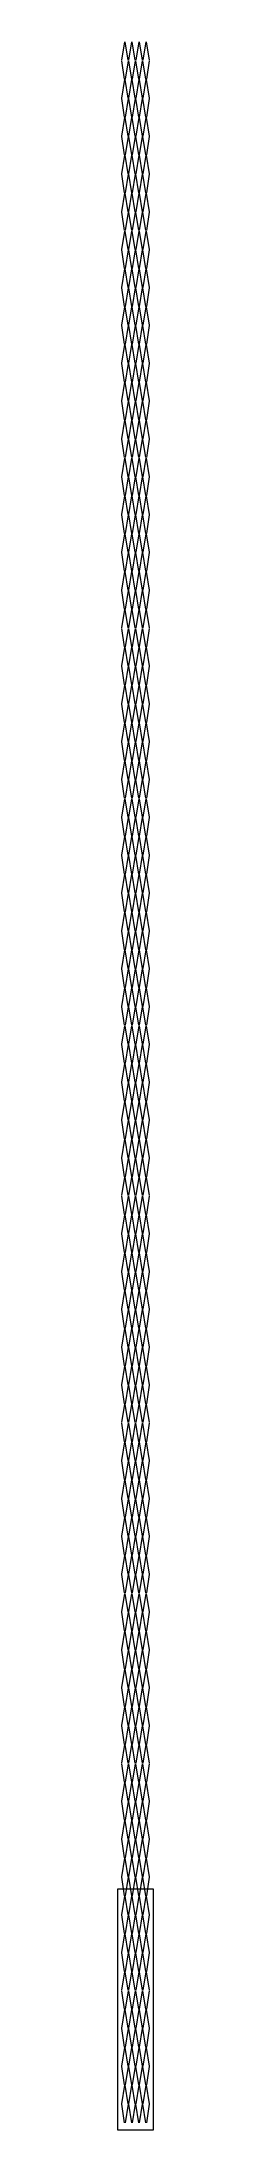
# Model space of a CAD drawing. Header units: metres. Extents: x 0 to 25, y 0 to 1472.
import ezdxf

# ---------------------------------------------------------------- set-up
doc = ezdxf.new("R2010")
doc.units = ezdxf.units.M
doc.layers.add('TOP', color=1, linetype='Continuous', lineweight=0)

msp = doc.modelspace()

# ---------------------------------------------------------------- linework, layer by layer
at = {"layer": 'TOP'}
for p, q in [((2.9, 1458.6), (5, 1471.7)), ((5, 1471.7), (7.1, 1458.6)), ((7.9, 1458.6), (10, 1471.7)), ((10, 1471.7), (12.1, 1458.6)), ((12.9, 1458.6), (15, 1471.7)), ((15, 1471.7), (17.1, 1458.6)), ((17.9, 1458.6), (20, 1471.7)), ((20, 1471.7), (22.1, 1458.6)), ((2.5, 1458.3), (4.6, 1445.2)), ((5.4, 1445.2), (7.5, 1458.3)), ((7.5, 1458.3), (9.6, 1445.2)), ((10.4, 1445.2), (12.5, 1458.3)), ((12.5, 1458.3), (14.6, 1445.2)), ((15.4, 1445.2), (17.5, 1458.3)), ((17.5, 1458.3), (19.6, 1445.2)), ((20.4, 1445.2), (22.5, 1458.3)), ((2.9, 1431.9), (5, 1445)), ((5, 1445), (7.1, 1431.9)), ((7.9, 1431.9), (10, 1445)), ((10, 1445), (12.1, 1431.9)), ((12.9, 1431.9), (15, 1445)), ((15, 1445), (17.1, 1431.9)), ((17.9, 1431.9), (20, 1445)), ((20, 1445), (22.1, 1431.9)), ((2.5, 1431.7), (4.6, 1418.6)), ((5.4, 1418.6), (7.5, 1431.7)), ((7.5, 1431.7), (9.6, 1418.6)), ((10.4, 1418.6), (12.5, 1431.7)), ((12.5, 1431.7), (14.6, 1418.6)), ((15.4, 1418.6), (17.5, 1431.7)), ((17.5, 1431.7), (19.6, 1418.6)), ((20.4, 1418.6), (22.5, 1431.7)), ((2.9, 1405.2), (5, 1418.3)), ((5, 1418.3), (7.1, 1405.2)), ((7.9, 1405.2), (10, 1418.3)), ((10, 1418.3), (12.1, 1405.2)), ((12.9, 1405.2), (15, 1418.3)), ((15, 1418.3), (17.1, 1405.2)), ((17.9, 1405.2), (20, 1418.3)), ((20, 1418.3), (22.1, 1405.2)), ((2.5, 1405), (4.6, 1391.9)), ((5.4, 1391.9), (7.5, 1405)), ((7.5, 1405), (9.6, 1391.9)), ((10.4, 1391.9), (12.5, 1405)), ((12.5, 1405), (14.6, 1391.9)), ((15.4, 1391.9), (17.5, 1405)), ((17.5, 1405), (19.6, 1391.9)), ((20.4, 1391.9), (22.5, 1405)), ((2.9, 1378.6), (5, 1391.7)), ((5, 1391.7), (7.1, 1378.6)), ((7.9, 1378.6), (10, 1391.7)), ((10, 1391.7), (12.1, 1378.6)), ((12.9, 1378.6), (15, 1391.7)), ((15, 1391.7), (17.1, 1378.6)), ((17.9, 1378.6), (20, 1391.7)), ((20, 1391.7), (22.1, 1378.6)), ((2.5, 1378.3), (4.6, 1365.2)), ((5.4, 1365.2), (7.5, 1378.3)), ((7.5, 1378.3), (9.6, 1365.2)), ((10.4, 1365.2), (12.5, 1378.3)), ((12.5, 1378.3), (14.6, 1365.2)), ((15.4, 1365.2), (17.5, 1378.3)), ((17.5, 1378.3), (19.6, 1365.2)), ((20.4, 1365.2), (22.5, 1378.3)), ((2.9, 1351.9), (5, 1365)), ((5, 1365), (7.1, 1351.9)), ((7.9, 1351.9), (10, 1365)), ((10, 1365), (12.1, 1351.9)), ((12.9, 1351.9), (15, 1365)), ((15, 1365), (17.1, 1351.9)), ((17.9, 1351.9), (20, 1365)), ((20, 1365), (22.1, 1351.9)), ((2.5, 1351.7), (4.6, 1338.6)), ((5.4, 1338.6), (7.5, 1351.7)), ((7.5, 1351.7), (9.6, 1338.6)), ((10.4, 1338.6), (12.5, 1351.7)), ((12.5, 1351.7), (14.6, 1338.6)), ((15.4, 1338.6), (17.5, 1351.7)), ((17.5, 1351.7), (19.6, 1338.6)), ((20.4, 1338.6), (22.5, 1351.7)), ((2.5, 1325), (4.6, 1311.9)), ((2.9, 1325.2), (5, 1338.3)), ((5, 1338.3), (7.1, 1325.2)), ((5.4, 1311.9), (7.5, 1325)), ((7.5, 1325), (9.6, 1311.9)), ((7.9, 1325.2), (10, 1338.3)), ((10, 1338.3), (12.1, 1325.2)), ((10.4, 1311.9), (12.5, 1325)), ((12.5, 1325), (14.6, 1311.9)), ((12.9, 1325.2), (15, 1338.3)), ((15, 1338.3), (17.1, 1325.2)), ((15.4, 1311.9), (17.5, 1325)), ((17.5, 1325), (19.6, 1311.9)), ((17.9, 1325.2), (20, 1338.3)), ((20, 1338.3), (22.1, 1325.2)), ((20.4, 1311.9), (22.5, 1325)), ((2.9, 1298.6), (5, 1311.7)), ((5, 1311.7), (7.1, 1298.6)), ((7.9, 1298.6), (10, 1311.7)), ((10, 1311.7), (12.1, 1298.6)), ((12.9, 1298.6), (15, 1311.7)), ((15, 1311.7), (17.1, 1298.6)), ((17.9, 1298.6), (20, 1311.7)), ((20, 1311.7), (22.1, 1298.6)), ((2.5, 1298.3), (4.6, 1285.2)), ((5.4, 1285.2), (7.5, 1298.3)), ((7.5, 1298.3), (9.6, 1285.2)), ((10.4, 1285.2), (12.5, 1298.3)), ((12.5, 1298.3), (14.6, 1285.2)), ((15.4, 1285.2), (17.5, 1298.3)), ((17.5, 1298.3), (19.6, 1285.2)), ((20.4, 1285.2), (22.5, 1298.3)), ((2.9, 1271.9), (5, 1285)), ((5, 1285), (7.1, 1271.9)), ((7.9, 1271.9), (10, 1285)), ((10, 1285), (12.1, 1271.9)), ((12.9, 1271.9), (15, 1285)), ((15, 1285), (17.1, 1271.9)), ((17.9, 1271.9), (20, 1285)), ((20, 1285), (22.1, 1271.9)), ((2.5, 1271.7), (4.6, 1258.6)), ((5.4, 1258.6), (7.5, 1271.7)), ((7.5, 1271.7), (9.6, 1258.6)), ((10.4, 1258.6), (12.5, 1271.7)), ((12.5, 1271.7), (14.6, 1258.6)), ((15.4, 1258.6), (17.5, 1271.7)), ((17.5, 1271.7), (19.6, 1258.6)), ((20.4, 1258.6), (22.5, 1271.7)), ((2.9, 1245.2), (5, 1258.3)), ((5, 1258.3), (7.1, 1245.2)), ((7.9, 1245.2), (10, 1258.3)), ((10, 1258.3), (12.1, 1245.2)), ((12.9, 1245.2), (15, 1258.3)), ((15, 1258.3), (17.1, 1245.2)), ((17.9, 1245.2), (20, 1258.3)), ((20, 1258.3), (22.1, 1245.2)), ((2.5, 1245), (4.6, 1231.9)), ((5.4, 1231.9), (7.5, 1245)), ((7.5, 1245), (9.6, 1231.9)), ((10.4, 1231.9), (12.5, 1245)), ((12.5, 1245), (14.6, 1231.9)), ((15.4, 1231.9), (17.5, 1245)), ((17.5, 1245), (19.6, 1231.9)), ((20.4, 1231.9), (22.5, 1245)), ((2.9, 1218.6), (5, 1231.7)), ((5, 1231.7), (7.1, 1218.6)), ((7.9, 1218.6), (10, 1231.7)), ((10, 1231.7), (12.1, 1218.6)), ((12.9, 1218.6), (15, 1231.7)), ((15, 1231.7), (17.1, 1218.6)), ((17.9, 1218.6), (20, 1231.7)), ((20, 1231.7), (22.1, 1218.6)), ((2.5, 1218.3), (4.6, 1205.2)), ((5.4, 1205.2), (7.5, 1218.3)), ((7.5, 1218.3), (9.6, 1205.2)), ((10.4, 1205.2), (12.5, 1218.3)), ((12.5, 1218.3), (14.6, 1205.2)), ((15.4, 1205.2), (17.5, 1218.3)), ((17.5, 1218.3), (19.6, 1205.2)), ((20.4, 1205.2), (22.5, 1218.3)), ((2.9, 1191.9), (5, 1205)), ((5, 1205), (7.1, 1191.9)), ((7.9, 1191.9), (10, 1205)), ((10, 1205), (12.1, 1191.9)), ((12.9, 1191.9), (15, 1205)), ((15, 1205), (17.1, 1191.9)), ((17.9, 1191.9), (20, 1205)), ((20, 1205), (22.1, 1191.9)), ((2.5, 1191.7), (4.6, 1178.6)), ((2.9, 1165.2), (5, 1178.3)), ((5, 1178.3), (7.1, 1165.2)), ((5.4, 1178.6), (7.5, 1191.7)), ((7.5, 1191.7), (9.6, 1178.6)), ((7.9, 1165.2), (10, 1178.3)), ((10, 1178.3), (12.1, 1165.2)), ((10.4, 1178.6), (12.5, 1191.7)), ((12.5, 1191.7), (14.6, 1178.6)), ((12.9, 1165.2), (15, 1178.3)), ((15, 1178.3), (17.1, 1165.2)), ((15.4, 1178.6), (17.5, 1191.7)), ((17.5, 1191.7), (19.6, 1178.6)), ((17.9, 1165.2), (20, 1178.3)), ((20, 1178.3), (22.1, 1165.2)), ((20.4, 1178.6), (22.5, 1191.7)), ((2.5, 1165), (4.6, 1151.9)), ((5.4, 1151.9), (7.5, 1165)), ((7.5, 1165), (9.6, 1151.9)), ((10.4, 1151.9), (12.5, 1165)), ((12.5, 1165), (14.6, 1151.9)), ((15.4, 1151.9), (17.5, 1165)), ((17.5, 1165), (19.6, 1151.9)), ((20.4, 1151.9), (22.5, 1165)), ((2.9, 1138.6), (5, 1151.7)), ((5, 1151.7), (7.1, 1138.6)), ((7.9, 1138.6), (10, 1151.7)), ((10, 1151.7), (12.1, 1138.6)), ((12.9, 1138.6), (15, 1151.7)), ((15, 1151.7), (17.1, 1138.6)), ((17.9, 1138.6), (20, 1151.7)), ((20, 1151.7), (22.1, 1138.6)), ((2.5, 1138.3), (4.6, 1125.2)), ((5.4, 1125.2), (7.5, 1138.3)), ((7.5, 1138.3), (9.6, 1125.2)), ((10.4, 1125.2), (12.5, 1138.3)), ((12.5, 1138.3), (14.6, 1125.2)), ((15.4, 1125.2), (17.5, 1138.3)), ((17.5, 1138.3), (19.6, 1125.2)), ((20.4, 1125.2), (22.5, 1138.3)), ((2.9, 1111.9), (5, 1125)), ((5, 1125), (7.1, 1111.9)), ((7.9, 1111.9), (10, 1125)), ((10, 1125), (12.1, 1111.9)), ((12.9, 1111.9), (15, 1125)), ((15, 1125), (17.1, 1111.9)), ((17.9, 1111.9), (20, 1125)), ((20, 1125), (22.1, 1111.9)), ((2.5, 1111.7), (4.6, 1098.6)), ((5.4, 1098.6), (7.5, 1111.7)), ((7.5, 1111.7), (9.6, 1098.6)), ((10.4, 1098.6), (12.5, 1111.7)), ((12.5, 1111.7), (14.6, 1098.6)), ((15.4, 1098.6), (17.5, 1111.7)), ((17.5, 1111.7), (19.6, 1098.6)), ((20.4, 1098.6), (22.5, 1111.7)), ((2.9, 1085.2), (5, 1098.3)), ((5, 1098.3), (7.1, 1085.2)), ((7.9, 1085.2), (10, 1098.3)), ((10, 1098.3), (12.1, 1085.2)), ((12.9, 1085.2), (15, 1098.3)), ((15, 1098.3), (17.1, 1085.2)), ((17.9, 1085.2), (20, 1098.3)), ((20, 1098.3), (22.1, 1085.2)), ((2.5, 1085), (4.6, 1071.9)), ((5.4, 1071.9), (7.5, 1085)), ((7.5, 1085), (9.6, 1071.9)), ((10.4, 1071.9), (12.5, 1085)), ((12.5, 1085), (14.6, 1071.9)), ((15.4, 1071.9), (17.5, 1085)), ((17.5, 1085), (19.6, 1071.9)), ((20.4, 1071.9), (22.5, 1085)), ((2.9, 1058.6), (5, 1071.7)), ((5, 1071.7), (7.1, 1058.6)), ((7.9, 1058.6), (10, 1071.7)), ((10, 1071.7), (12.1, 1058.6)), ((12.9, 1058.6), (15, 1071.7)), ((15, 1071.7), (17.1, 1058.6)), ((17.9, 1058.6), (20, 1071.7)), ((20, 1071.7), (22.1, 1058.6)), ((2.5, 1058.3), (4.6, 1045.2)), ((2.9, 1031.9), (5, 1045)), ((5, 1045), (7.1, 1031.9)), ((5.4, 1045.2), (7.5, 1058.3)), ((7.5, 1058.3), (9.6, 1045.2)), ((7.9, 1031.9), (10, 1045)), ((10, 1045), (12.1, 1031.9)), ((10.4, 1045.2), (12.5, 1058.3)), ((12.5, 1058.3), (14.6, 1045.2)), ((12.9, 1031.9), (15, 1045)), ((15, 1045), (17.1, 1031.9)), ((15.4, 1045.2), (17.5, 1058.3)), ((17.5, 1058.3), (19.6, 1045.2)), ((17.9, 1031.9), (20, 1045)), ((20, 1045), (22.1, 1031.9)), ((20.4, 1045.2), (22.5, 1058.3)), ((2.5, 1031.7), (4.6, 1018.6)), ((5.4, 1018.6), (7.5, 1031.7)), ((7.5, 1031.7), (9.6, 1018.6)), ((10.4, 1018.6), (12.5, 1031.7)), ((12.5, 1031.7), (14.6, 1018.6)), ((15.4, 1018.6), (17.5, 1031.7)), ((17.5, 1031.7), (19.6, 1018.6)), ((20.4, 1018.6), (22.5, 1031.7)), ((2.9, 1005.2), (5, 1018.3)), ((5, 1018.3), (7.1, 1005.2)), ((7.9, 1005.2), (10, 1018.3)), ((10, 1018.3), (12.1, 1005.2)), ((12.9, 1005.2), (15, 1018.3)), ((15, 1018.3), (17.1, 1005.2)), ((17.9, 1005.2), (20, 1018.3)), ((20, 1018.3), (22.1, 1005.2)), ((2.5, 1005), (4.6, 991.9)), ((5.4, 991.9), (7.5, 1005)), ((7.5, 1005), (9.6, 991.9)), ((10.4, 991.9), (12.5, 1005)), ((12.5, 1005), (14.6, 991.9)), ((15.4, 991.9), (17.5, 1005)), ((17.5, 1005), (19.6, 991.9)), ((20.4, 991.9), (22.5, 1005)), ((2.9, 978.6), (5, 991.7)), ((5, 991.7), (7.1, 978.6)), ((7.9, 978.6), (10, 991.7)), ((10, 991.7), (12.1, 978.6)), ((12.9, 978.6), (15, 991.7)), ((15, 991.7), (17.1, 978.6)), ((17.9, 978.6), (20, 991.7)), ((20, 991.7), (22.1, 978.6)), ((2.5, 978.3), (4.6, 965.2)), ((5.4, 965.2), (7.5, 978.3)), ((7.5, 978.3), (9.6, 965.2)), ((10.4, 965.2), (12.5, 978.3)), ((12.5, 978.3), (14.6, 965.2)), ((15.4, 965.2), (17.5, 978.3)), ((17.5, 978.3), (19.6, 965.2)), ((20.4, 965.2), (22.5, 978.3)), ((2.9, 951.9), (5, 965)), ((5, 965), (7.1, 951.9)), ((7.9, 951.9), (10, 965)), ((10, 965), (12.1, 951.9)), ((12.9, 951.9), (15, 965)), ((15, 965), (17.1, 951.9)), ((17.9, 951.9), (20, 965)), ((20, 965), (22.1, 951.9)), ((2.5, 951.7), (4.6, 938.6)), ((5.4, 938.6), (7.5, 951.7)), ((7.5, 951.7), (9.6, 938.6)), ((10.4, 938.6), (12.5, 951.7)), ((12.5, 951.7), (14.6, 938.6)), ((15.4, 938.6), (17.5, 951.7)), ((17.5, 951.7), (19.6, 938.6)), ((20.4, 938.6), (22.5, 951.7)), ((2.9, 925.2), (5, 938.3)), ((5, 938.3), (7.1, 925.2)), ((7.9, 925.2), (10, 938.3)), ((10, 938.3), (12.1, 925.2)), ((12.9, 925.2), (15, 938.3)), ((15, 938.3), (17.1, 925.2)), ((17.9, 925.2), (20, 938.3)), ((20, 938.3), (22.1, 925.2)), ((2.5, 925), (4.6, 911.9)), ((5.4, 911.9), (7.5, 925)), ((7.5, 925), (9.6, 911.9)), ((10.4, 911.9), (12.5, 925)), ((12.5, 925), (14.6, 911.9)), ((15.4, 911.9), (17.5, 925)), ((17.5, 925), (19.6, 911.9)), ((20.4, 911.9), (22.5, 925)), ((2.5, 898.3), (4.6, 885.2)), ((2.9, 898.6), (5, 911.7)), ((5, 911.7), (7.1, 898.6)), ((5.4, 885.2), (7.5, 898.3)), ((7.5, 898.3), (9.6, 885.2)), ((7.9, 898.6), (10, 911.7)), ((10, 911.7), (12.1, 898.6)), ((10.4, 885.2), (12.5, 898.3)), ((12.5, 898.3), (14.6, 885.2)), ((12.9, 898.6), (15, 911.7)), ((15, 911.7), (17.1, 898.6)), ((15.4, 885.2), (17.5, 898.3)), ((17.5, 898.3), (19.6, 885.2)), ((17.9, 898.6), (20, 911.7)), ((20, 911.7), (22.1, 898.6)), ((20.4, 885.2), (22.5, 898.3)), ((2.9, 871.9), (5, 885)), ((5, 885), (7.1, 871.9)), ((7.9, 871.9), (10, 885)), ((10, 885), (12.1, 871.9)), ((12.9, 871.9), (15, 885)), ((15, 885), (17.1, 871.9)), ((17.9, 871.9), (20, 885)), ((20, 885), (22.1, 871.9)), ((2.5, 871.7), (4.6, 858.6)), ((5.4, 858.6), (7.5, 871.7)), ((7.5, 871.7), (9.6, 858.6)), ((10.4, 858.6), (12.5, 871.7)), ((12.5, 871.7), (14.6, 858.6)), ((15.4, 858.6), (17.5, 871.7)), ((17.5, 871.7), (19.6, 858.6)), ((20.4, 858.6), (22.5, 871.7)), ((2.9, 845.2), (5, 858.3)), ((5, 858.3), (7.1, 845.2)), ((7.9, 845.2), (10, 858.3)), ((10, 858.3), (12.1, 845.2)), ((12.9, 845.2), (15, 858.3)), ((15, 858.3), (17.1, 845.2)), ((17.9, 845.2), (20, 858.3)), ((20, 858.3), (22.1, 845.2)), ((2.5, 845), (4.6, 831.9)), ((5.4, 831.9), (7.5, 845)), ((7.5, 845), (9.6, 831.9)), ((10.4, 831.9), (12.5, 845)), ((12.5, 845), (14.6, 831.9)), ((15.4, 831.9), (17.5, 845)), ((17.5, 845), (19.6, 831.9)), ((20.4, 831.9), (22.5, 845)), ((2.9, 818.6), (5, 831.7)), ((5, 831.7), (7.1, 818.6)), ((7.9, 818.6), (10, 831.7)), ((10, 831.7), (12.1, 818.6)), ((12.9, 818.6), (15, 831.7)), ((15, 831.7), (17.1, 818.6)), ((17.9, 818.6), (20, 831.7)), ((20, 831.7), (22.1, 818.6)), ((2.5, 818.3), (4.6, 805.2)), ((5.4, 805.2), (7.5, 818.3)), ((7.5, 818.3), (9.6, 805.2)), ((10.4, 805.2), (12.5, 818.3)), ((12.5, 818.3), (14.6, 805.2)), ((15.4, 805.2), (17.5, 818.3)), ((17.5, 818.3), (19.6, 805.2)), ((20.4, 805.2), (22.5, 818.3)), ((2.9, 791.9), (5, 805)), ((5, 805), (7.1, 791.9)), ((7.9, 791.9), (10, 805)), ((10, 805), (12.1, 791.9)), ((12.9, 791.9), (15, 805)), ((15, 805), (17.1, 791.9)), ((17.9, 791.9), (20, 805)), ((20, 805), (22.1, 791.9)), ((2.5, 791.7), (4.6, 778.6)), ((5.4, 778.6), (7.5, 791.7)), ((7.5, 791.7), (9.6, 778.6)), ((10.4, 778.6), (12.5, 791.7)), ((12.5, 791.7), (14.6, 778.6)), ((15.4, 778.6), (17.5, 791.7)), ((17.5, 791.7), (19.6, 778.6)), ((20.4, 778.6), (22.5, 791.7)), ((2.9, 765.2), (5, 778.3)), ((5, 778.3), (7.1, 765.2)), ((7.9, 765.2), (10, 778.3)), ((10, 778.3), (12.1, 765.2)), ((12.9, 765.2), (15, 778.3)), ((15, 778.3), (17.1, 765.2)), ((17.9, 765.2), (20, 778.3)), ((20, 778.3), (22.1, 765.2)), ((2.5, 765), (4.6, 751.9)), ((2.9, 738.6), (5, 751.7)), ((5, 751.7), (7.1, 738.6)), ((5.4, 751.9), (7.5, 765)), ((7.5, 765), (9.6, 751.9)), ((7.9, 738.6), (10, 751.7)), ((10, 751.7), (12.1, 738.6)), ((10.4, 751.9), (12.5, 765)), ((12.5, 765), (14.6, 751.9)), ((12.9, 738.6), (15, 751.7)), ((15, 751.7), (17.1, 738.6)), ((15.4, 751.9), (17.5, 765)), ((17.5, 765), (19.6, 751.9)), ((17.9, 738.6), (20, 751.7)), ((20, 751.7), (22.1, 738.6)), ((20.4, 751.9), (22.5, 765)), ((2.5, 738.3), (4.6, 725.2)), ((5.4, 725.2), (7.5, 738.3)), ((7.5, 738.3), (9.6, 725.2)), ((10.4, 725.2), (12.5, 738.3)), ((12.5, 738.3), (14.6, 725.2)), ((15.4, 725.2), (17.5, 738.3)), ((17.5, 738.3), (19.6, 725.2)), ((20.4, 725.2), (22.5, 738.3)), ((2.9, 711.9), (5, 725)), ((5, 725), (7.1, 711.9)), ((7.9, 711.9), (10, 725)), ((10, 725), (12.1, 711.9)), ((12.9, 711.9), (15, 725)), ((15, 725), (17.1, 711.9)), ((17.9, 711.9), (20, 725)), ((20, 725), (22.1, 711.9)), ((2.5, 711.7), (4.6, 698.6)), ((5.4, 698.6), (7.5, 711.7)), ((7.5, 711.7), (9.6, 698.6)), ((10.4, 698.6), (12.5, 711.7)), ((12.5, 711.7), (14.6, 698.6)), ((15.4, 698.6), (17.5, 711.7)), ((17.5, 711.7), (19.6, 698.6)), ((20.4, 698.6), (22.5, 711.7)), ((2.9, 685.2), (5, 698.3)), ((5, 698.3), (7.1, 685.2)), ((7.9, 685.2), (10, 698.3)), ((10, 698.3), (12.1, 685.2)), ((12.9, 685.2), (15, 698.3)), ((15, 698.3), (17.1, 685.2)), ((17.9, 685.2), (20, 698.3)), ((20, 698.3), (22.1, 685.2)), ((2.5, 685), (4.6, 671.9)), ((5.4, 671.9), (7.5, 685)), ((7.5, 685), (9.6, 671.9)), ((10.4, 671.9), (12.5, 685)), ((12.5, 685), (14.6, 671.9)), ((15.4, 671.9), (17.5, 685)), ((17.5, 685), (19.6, 671.9)), ((20.4, 671.9), (22.5, 685)), ((2.9, 658.6), (5, 671.7)), ((5, 671.7), (7.1, 658.6)), ((7.9, 658.6), (10, 671.7)), ((10, 671.7), (12.1, 658.6)), ((12.9, 658.6), (15, 671.7)), ((15, 671.7), (17.1, 658.6)), ((17.9, 658.6), (20, 671.7)), ((20, 671.7), (22.1, 658.6)), ((2.5, 658.3), (4.6, 645.2)), ((5.4, 645.2), (7.5, 658.3)), ((7.5, 658.3), (9.6, 645.2)), ((10.4, 645.2), (12.5, 658.3)), ((12.5, 658.3), (14.6, 645.2)), ((15.4, 645.2), (17.5, 658.3)), ((17.5, 658.3), (19.6, 645.2)), ((20.4, 645.2), (22.5, 658.3)), ((2.9, 631.9), (5, 645)), ((5, 645), (7.1, 631.9)), ((7.9, 631.9), (10, 645)), ((10, 645), (12.1, 631.9)), ((12.9, 631.9), (15, 645)), ((15, 645), (17.1, 631.9)), ((17.9, 631.9), (20, 645)), ((20, 645), (22.1, 631.9)), ((2.5, 631.7), (4.6, 618.6)), ((2.9, 605.2), (5, 618.3)), ((5, 618.3), (7.1, 605.2)), ((5.4, 618.6), (7.5, 631.7)), ((7.5, 631.7), (9.6, 618.6)), ((7.9, 605.2), (10, 618.3)), ((10, 618.3), (12.1, 605.2)), ((10.4, 618.6), (12.5, 631.7)), ((12.5, 631.7), (14.6, 618.6)), ((12.9, 605.2), (15, 618.3)), ((15, 618.3), (17.1, 605.2)), ((15.4, 618.6), (17.5, 631.7)), ((17.5, 631.7), (19.6, 618.6)), ((17.9, 605.2), (20, 618.3)), ((20, 618.3), (22.1, 605.2)), ((20.4, 618.6), (22.5, 631.7)), ((2.5, 605), (4.6, 591.9)), ((5.4, 591.9), (7.5, 605)), ((7.5, 605), (9.6, 591.9)), ((10.4, 591.9), (12.5, 605)), ((12.5, 605), (14.6, 591.9)), ((15.4, 591.9), (17.5, 605)), ((17.5, 605), (19.6, 591.9)), ((20.4, 591.9), (22.5, 605)), ((2.9, 578.6), (5, 591.7)), ((5, 591.7), (7.1, 578.6)), ((7.9, 578.6), (10, 591.7)), ((10, 591.7), (12.1, 578.6)), ((12.9, 578.6), (15, 591.7)), ((15, 591.7), (17.1, 578.6)), ((17.9, 578.6), (20, 591.7)), ((20, 591.7), (22.1, 578.6)), ((2.5, 578.3), (4.6, 565.2)), ((5.4, 565.2), (7.5, 578.3)), ((7.5, 578.3), (9.6, 565.2)), ((10.4, 565.2), (12.5, 578.3)), ((12.5, 578.3), (14.6, 565.2)), ((15.4, 565.2), (17.5, 578.3)), ((17.5, 578.3), (19.6, 565.2)), ((20.4, 565.2), (22.5, 578.3)), ((2.9, 551.9), (5, 565)), ((5, 565), (7.1, 551.9)), ((7.9, 551.9), (10, 565)), ((10, 565), (12.1, 551.9)), ((12.9, 551.9), (15, 565)), ((15, 565), (17.1, 551.9)), ((17.9, 551.9), (20, 565)), ((20, 565), (22.1, 551.9)), ((2.5, 551.7), (4.6, 538.6)), ((5.4, 538.6), (7.5, 551.7)), ((7.5, 551.7), (9.6, 538.6)), ((10.4, 538.6), (12.5, 551.7)), ((12.5, 551.7), (14.6, 538.6)), ((15.4, 538.6), (17.5, 551.7)), ((17.5, 551.7), (19.6, 538.6)), ((20.4, 538.6), (22.5, 551.7)), ((2.9, 525.2), (5, 538.3)), ((5, 538.3), (7.1, 525.2)), ((7.9, 525.2), (10, 538.3)), ((10, 538.3), (12.1, 525.2)), ((12.9, 525.2), (15, 538.3)), ((15, 538.3), (17.1, 525.2)), ((17.9, 525.2), (20, 538.3)), ((20, 538.3), (22.1, 525.2)), ((2.5, 525), (4.6, 511.9)), ((5.4, 511.9), (7.5, 525)), ((7.5, 525), (9.6, 511.9)), ((10.4, 511.9), (12.5, 525)), ((12.5, 525), (14.6, 511.9)), ((15.4, 511.9), (17.5, 525)), ((17.5, 525), (19.6, 511.9)), ((20.4, 511.9), (22.5, 525)), ((2.9, 498.6), (5, 511.7)), ((5, 511.7), (7.1, 498.6)), ((7.9, 498.6), (10, 511.7)), ((10, 511.7), (12.1, 498.6)), ((12.9, 498.6), (15, 511.7)), ((15, 511.7), (17.1, 498.6)), ((17.9, 498.6), (20, 511.7)), ((20, 511.7), (22.1, 498.6)), ((2.5, 498.3), (4.6, 485.2)), ((5.4, 485.2), (7.5, 498.3)), ((7.5, 498.3), (9.6, 485.2)), ((10.4, 485.2), (12.5, 498.3)), ((12.5, 498.3), (14.6, 485.2)), ((15.4, 485.2), (17.5, 498.3)), ((17.5, 498.3), (19.6, 485.2)), ((20.4, 485.2), (22.5, 498.3)), ((2.5, 471.7), (4.6, 458.6)), ((2.9, 471.9), (5, 485)), ((5, 485), (7.1, 471.9)), ((5.4, 458.6), (7.5, 471.7)), ((7.5, 471.7), (9.6, 458.6)), ((7.9, 471.9), (10, 485)), ((10, 485), (12.1, 471.9)), ((10.4, 458.6), (12.5, 471.7)), ((12.5, 471.7), (14.6, 458.6)), ((12.9, 471.9), (15, 485)), ((15, 485), (17.1, 471.9)), ((15.4, 458.6), (17.5, 471.7)), ((17.5, 471.7), (19.6, 458.6)), ((17.9, 471.9), (20, 485)), ((20, 485), (22.1, 471.9)), ((20.4, 458.6), (22.5, 471.7)), ((2.9, 445.2), (5, 458.3)), ((5, 458.3), (7.1, 445.2)), ((7.9, 445.2), (10, 458.3)), ((10, 458.3), (12.1, 445.2)), ((12.9, 445.2), (15, 458.3)), ((15, 458.3), (17.1, 445.2)), ((17.9, 445.2), (20, 458.3)), ((20, 458.3), (22.1, 445.2)), ((2.5, 445), (4.6, 431.9)), ((5.4, 431.9), (7.5, 445)), ((7.5, 445), (9.6, 431.9)), ((10.4, 431.9), (12.5, 445)), ((12.5, 445), (14.6, 431.9)), ((15.4, 431.9), (17.5, 445)), ((17.5, 445), (19.6, 431.9)), ((20.4, 431.9), (22.5, 445)), ((2.9, 418.6), (5, 431.7)), ((5, 431.7), (7.1, 418.6)), ((7.9, 418.6), (10, 431.7)), ((10, 431.7), (12.1, 418.6)), ((12.9, 418.6), (15, 431.7)), ((15, 431.7), (17.1, 418.6)), ((17.9, 418.6), (20, 431.7)), ((20, 431.7), (22.1, 418.6)), ((2.5, 418.3), (4.6, 405.2)), ((5.4, 405.2), (7.5, 418.3)), ((7.5, 418.3), (9.6, 405.2)), ((10.4, 405.2), (12.5, 418.3)), ((12.5, 418.3), (14.6, 405.2)), ((15.4, 405.2), (17.5, 418.3)), ((17.5, 418.3), (19.6, 405.2)), ((20.4, 405.2), (22.5, 418.3)), ((2.9, 391.9), (5, 405)), ((5, 405), (7.1, 391.9)), ((7.9, 391.9), (10, 405)), ((10, 405), (12.1, 391.9)), ((12.9, 391.9), (15, 405)), ((15, 405), (17.1, 391.9)), ((17.9, 391.9), (20, 405)), ((20, 405), (22.1, 391.9)), ((2.5, 391.7), (4.6, 378.6)), ((5.4, 378.6), (7.5, 391.7)), ((7.5, 391.7), (9.6, 378.6)), ((10.4, 378.6), (12.5, 391.7)), ((12.5, 391.7), (14.6, 378.6)), ((15.4, 378.6), (17.5, 391.7)), ((17.5, 391.7), (19.6, 378.6)), ((20.4, 378.6), (22.5, 391.7)), ((2.9, 365.2), (5, 378.3)), ((5, 378.3), (7.1, 365.2)), ((7.9, 365.2), (10, 378.3)), ((10, 378.3), (12.1, 365.2)), ((12.9, 365.2), (15, 378.3)), ((15, 378.3), (17.1, 365.2)), ((17.9, 365.2), (20, 378.3)), ((20, 378.3), (22.1, 365.2)), ((2.5, 365), (4.6, 351.9)), ((5.4, 351.9), (7.5, 365)), ((7.5, 365), (9.6, 351.9)), ((10.4, 351.9), (12.5, 365)), ((12.5, 365), (14.6, 351.9)), ((15.4, 351.9), (17.5, 365)), ((17.5, 365), (19.6, 351.9)), ((20.4, 351.9), (22.5, 365)), ((2.9, 338.6), (5, 351.7)), ((5, 351.7), (7.1, 338.6)), ((7.9, 338.6), (10, 351.7)), ((10, 351.7), (12.1, 338.6)), ((12.9, 338.6), (15, 351.7)), ((15, 351.7), (17.1, 338.6)), ((17.9, 338.6), (20, 351.7)), ((20, 351.7), (22.1, 338.6)), ((2.5, 338.3), (4.6, 325.2)), ((2.9, 311.9), (5, 325)), ((5, 325), (7.1, 311.9)), ((5.4, 325.2), (7.5, 338.3)), ((7.5, 338.3), (9.6, 325.2)), ((7.9, 311.9), (10, 325)), ((10, 325), (12.1, 311.9)), ((10.4, 325.2), (12.5, 338.3)), ((12.5, 338.3), (14.6, 325.2)), ((12.9, 311.9), (15, 325)), ((15, 325), (17.1, 311.9)), ((15.4, 325.2), (17.5, 338.3)), ((17.5, 338.3), (19.6, 325.2)), ((17.9, 311.9), (20, 325)), ((20, 325), (22.1, 311.9)), ((20.4, 325.2), (22.5, 338.3)), ((2.5, 311.7), (4.6, 298.6)), ((5.4, 298.6), (7.5, 311.7)), ((7.5, 311.7), (9.6, 298.6)), ((10.4, 298.6), (12.5, 311.7)), ((12.5, 311.7), (14.6, 298.6)), ((15.4, 298.6), (17.5, 311.7)), ((17.5, 311.7), (19.6, 298.6)), ((20.4, 298.6), (22.5, 311.7)), ((2.9, 285.2), (5, 298.3)), ((5, 298.3), (7.1, 285.2)), ((7.9, 285.2), (10, 298.3)), ((10, 298.3), (12.1, 285.2)), ((12.9, 285.2), (15, 298.3)), ((15, 298.3), (17.1, 285.2)), ((17.9, 285.2), (20, 298.3)), ((20, 298.3), (22.1, 285.2)), ((2.5, 285), (4.6, 271.9)), ((5.4, 271.9), (7.5, 285)), ((7.5, 285), (9.6, 271.9)), ((10.4, 271.9), (12.5, 285)), ((12.5, 285), (14.6, 271.9)), ((15.4, 271.9), (17.5, 285)), ((17.5, 285), (19.6, 271.9)), ((20.4, 271.9), (22.5, 285)), ((2.9, 258.6), (5, 271.7)), ((5, 271.7), (7.1, 258.6)), ((7.9, 258.6), (10, 271.7)), ((10, 271.7), (12.1, 258.6)), ((12.9, 258.6), (15, 271.7)), ((15, 271.7), (17.1, 258.6)), ((17.9, 258.6), (20, 271.7)), ((20, 271.7), (22.1, 258.6)), ((2.5, 258.3), (4.6, 245.2)), ((5.4, 245.2), (7.5, 258.3)), ((7.5, 258.3), (9.6, 245.2)), ((10.4, 245.2), (12.5, 258.3)), ((12.5, 258.3), (14.6, 245.2)), ((15.4, 245.2), (17.5, 258.3)), ((17.5, 258.3), (19.6, 245.2)), ((20.4, 245.2), (22.5, 258.3)), ((2.9, 231.9), (5, 245)), ((5, 245), (7.1, 231.9)), ((7.9, 231.9), (10, 245)), ((10, 245), (12.1, 231.9)), ((12.9, 231.9), (15, 245)), ((15, 245), (17.1, 231.9)), ((17.9, 231.9), (20, 245)), ((20, 245), (22.1, 231.9)), ((2.5, 231.7), (4.6, 218.6)), ((5.4, 218.6), (7.5, 231.7)), ((7.5, 231.7), (9.6, 218.6)), ((10.4, 218.6), (12.5, 231.7)), ((12.5, 231.7), (14.6, 218.6)), ((15.4, 218.6), (17.5, 231.7)), ((17.5, 231.7), (19.6, 218.6)), ((20.4, 218.6), (22.5, 231.7)), ((2.9, 205.2), (5, 218.3)), ((5, 218.3), (7.1, 205.2)), ((7.9, 205.2), (10, 218.3)), ((10, 218.3), (12.1, 205.2)), ((12.9, 205.2), (15, 218.3)), ((15, 218.3), (17.1, 205.2)), ((17.9, 205.2), (20, 218.3)), ((20, 218.3), (22.1, 205.2)), ((2.5, 205), (4.6, 191.9)), ((2.9, 178.6), (5, 191.7)), ((5, 191.7), (7.1, 178.6)), ((5.4, 191.9), (7.5, 205)), ((7.5, 205), (9.6, 191.9)), ((7.9, 178.6), (10, 191.7)), ((10, 191.7), (12.1, 178.6)), ((10.4, 191.9), (12.5, 205)), ((12.5, 205), (14.6, 191.9)), ((12.9, 178.6), (15, 191.7)), ((15, 191.7), (17.1, 178.6)), ((15.4, 191.9), (17.5, 205)), ((17.5, 205), (19.6, 191.9)), ((17.9, 178.6), (20, 191.7)), ((20, 191.7), (22.1, 178.6)), ((20.4, 191.9), (22.5, 205)), ((2.5, 178.3), (4.6, 165.2)), ((5.4, 165.2), (7.5, 178.3)), ((7.5, 178.3), (9.6, 165.2)), ((10.4, 165.2), (12.5, 178.3)), ((12.5, 178.3), (14.6, 165.2)), ((15.4, 165.2), (17.5, 178.3)), ((17.5, 178.3), (19.6, 165.2)), ((20.4, 165.2), (22.5, 178.3)), ((2.9, 151.9), (5, 165)), ((5, 165), (7.1, 151.9)), ((7.9, 151.9), (10, 165)), ((10, 165), (12.1, 151.9)), ((12.9, 151.9), (15, 165)), ((15, 165), (17.1, 151.9)), ((17.9, 151.9), (20, 165)), ((20, 165), (22.1, 151.9)), ((2.5, 151.7), (4.6, 138.6)), ((5.4, 138.6), (7.5, 151.7)), ((7.5, 151.7), (9.6, 138.6)), ((10.4, 138.6), (12.5, 151.7)), ((12.5, 151.7), (14.6, 138.6)), ((15.4, 138.6), (17.5, 151.7)), ((17.5, 151.7), (19.6, 138.6)), ((20.4, 138.6), (22.5, 151.7)), ((2.9, 125.2), (5, 138.3)), ((5, 138.3), (7.1, 125.2)), ((7.9, 125.2), (10, 138.3)), ((10, 138.3), (12.1, 125.2)), ((12.9, 125.2), (15, 138.3)), ((15, 138.3), (17.1, 125.2)), ((17.9, 125.2), (20, 138.3)), ((20, 138.3), (22.1, 125.2)), ((2.5, 125), (4.6, 111.9)), ((5.4, 111.9), (7.5, 125)), ((7.5, 125), (9.6, 111.9)), ((10.4, 111.9), (12.5, 125)), ((12.5, 125), (14.6, 111.9)), ((15.4, 111.9), (17.5, 125)), ((17.5, 125), (19.6, 111.9)), ((20.4, 111.9), (22.5, 125)), ((2.9, 98.6), (5, 111.7)), ((5, 111.7), (7.1, 98.6)), ((7.9, 98.6), (10, 111.7)), ((10, 111.7), (12.1, 98.6)), ((12.9, 98.6), (15, 111.7)), ((15, 111.7), (17.1, 98.6)), ((17.9, 98.6), (20, 111.7)), ((20, 111.7), (22.1, 98.6)), ((2.5, 98.3), (4.6, 85.2)), ((5.4, 85.2), (7.5, 98.3)), ((7.5, 98.3), (9.6, 85.2)), ((10.4, 85.2), (12.5, 98.3)), ((12.5, 98.3), (14.6, 85.2)), ((15.4, 85.2), (17.5, 98.3)), ((17.5, 98.3), (19.6, 85.2)), ((20.4, 85.2), (22.5, 98.3)), ((2.9, 71.9), (5, 85)), ((5, 85), (7.1, 71.9)), ((7.9, 71.9), (10, 85)), ((10, 85), (12.1, 71.9)), ((12.9, 71.9), (15, 85)), ((15, 85), (17.1, 71.9)), ((17.9, 71.9), (20, 85)), ((20, 85), (22.1, 71.9)), ((2.5, 71.7), (4.6, 58.6)), ((5.4, 58.6), (7.5, 71.7)), ((7.5, 71.7), (9.6, 58.6)), ((10.4, 58.6), (12.5, 71.7)), ((12.5, 71.7), (14.6, 58.6)), ((15.4, 58.6), (17.5, 71.7)), ((17.5, 71.7), (19.6, 58.6)), ((20.4, 58.6), (22.5, 71.7)), ((2.5, 45), (4.6, 31.9)), ((2.9, 45.2), (5, 58.3)), ((5, 58.3), (7.1, 45.2)), ((5.4, 31.9), (7.5, 45)), ((7.5, 45), (9.6, 31.9)), ((7.9, 45.2), (10, 58.3)), ((10, 58.3), (12.1, 45.2)), ((10.4, 31.9), (12.5, 45)), ((12.5, 45), (14.6, 31.9)), ((12.9, 45.2), (15, 58.3)), ((15, 58.3), (17.1, 45.2)), ((15.4, 31.9), (17.5, 45)), ((17.5, 45), (19.6, 31.9)), ((17.9, 45.2), (20, 58.3)), ((20, 58.3), (22.1, 45.2)), ((20.4, 31.9), (22.5, 45)), ((2.9, 18.6), (5, 31.7)), ((5, 31.7), (7.1, 18.6)), ((7.9, 18.6), (10, 31.7)), ((10, 31.7), (12.1, 18.6)), ((12.9, 18.6), (15, 31.7)), ((15, 31.7), (17.1, 18.6)), ((17.9, 18.6), (20, 31.7)), ((20, 31.7), (22.1, 18.6)), ((2.5, 18.3), (4.6, 5.2)), ((5.4, 5.2), (7.5, 18.3)), ((7.5, 18.3), (9.6, 5.2)), ((10.4, 5.2), (12.5, 18.3)), ((12.5, 18.3), (14.6, 5.2)), ((15.4, 5.2), (17.5, 18.3)), ((17.5, 18.3), (19.6, 5.2)), ((20.4, 5.2), (22.5, 18.3))]:
    msp.add_line(p, q, dxfattribs=at)
msp.add_lwpolyline([(0, 0), (0, 170), (25, 170), (25, 0)], close=True, dxfattribs=at)

doc.saveas('drawing.dxf')
